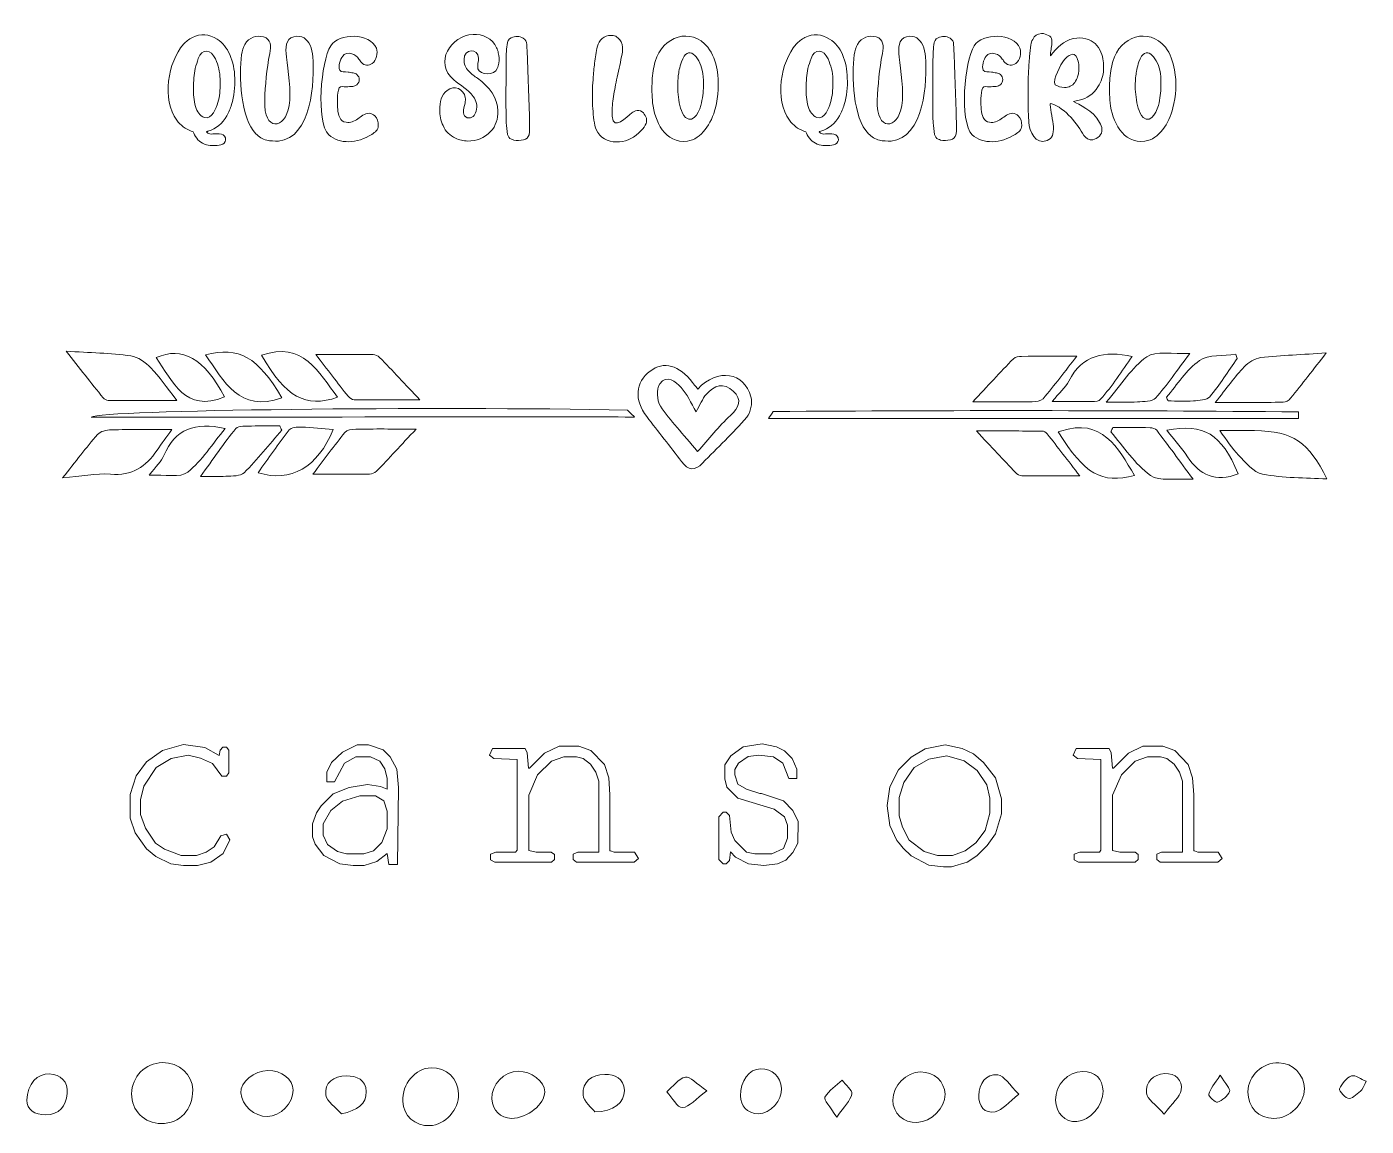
# Model space of a CAD drawing. Header units: millimetres. Extents: x 443 to 549, y -131 to 40.
# Drawn here: x 442.9 to 549.1, y -131 to -43.7 of the extents above; entities that cross this region are included whole.
import ezdxf

# ---------------------------------------------------------------- set-up
doc = ezdxf.new("R2010")
doc.units = ezdxf.units.MM
doc.header["$MEASUREMENT"] = 0
doc.layers.add('TRABAJO', color=7, linetype='Continuous', lineweight=0)

# ---------------------------------------------------------------- blocks, each defined once
blk = doc.blocks.new('Block_3')
at = {"layer": 'TRABAJO'}
for points, knots in [([(457.37, -52.21), (457.43, -52.23), (457.53, -52.23), (457.61, -52.22), (458.04, -52.21), (458.66, -52.14), (458.63, -52.7), (458.61, -52.88), (458.46, -53.05), (458.26, -53.09), (457.87, -53.15), (457.51, -53.18), (457.11, -53.08), (456.68, -52.96), (456.36, -52.69), (456.17, -52.29), (456.12, -52.22), (456.1, -52.12), (456.05, -52.05), (456, -52.03), (455.96, -52.01), (455.9, -51.99), (455.44, -51.83), (455.04, -51.53), (454.75, -51.13), (453.55, -49.49), (454.05, -46.51), (455.28, -45.1), (455.48, -44.88), (455.71, -44.71), (455.99, -44.56), (456.65, -44.25), (457.31, -44.28), (457.95, -44.7), (458.4, -44.99), (458.73, -45.4), (458.96, -45.92), (459.22, -46.51), (459.35, -47.13), (459.35, -47.79), (459.37, -48.51), (459.32, -49.21), (459.1, -49.89), (459.01, -50.2), (458.89, -50.49), (458.72, -50.79), (458.39, -51.39), (457.9, -51.8), (457.23, -52), (457.19, -52.01), (457.17, -52.02), (457.15, -52.03), (457.14, -52.03), (457.14, -52.04), (457.12, -52.04), (457.16, -52.14), (457.27, -52.17), (457.37, -52.21)], [0, 0, 0, 0, 1, 1, 1, 2, 2, 2, 3, 3, 3, 4, 4, 4, 5, 5, 5, 6, 6, 6, 7, 7, 7, 8, 8, 8, 9, 9, 9, 10, 10, 10, 11, 11, 11, 12, 12, 12, 13, 13, 13, 14, 14, 14, 15, 15, 15, 16, 16, 16, 17, 17, 17, 18, 18, 18, 19, 19, 19, 19]), ([(461.64, -44.52), (462.25, -44.7), (462.24, -45.24), (462.13, -45.83), (461.88, -47.1), (461.78, -48.34), (461.73, -49.56), (461.62, -52.06), (463.37, -51.89), (463.67, -49.97), (463.86, -48.85), (463.58, -47.16), (463.46, -46.12), (463.37, -45.37), (463.39, -44.7), (464.03, -44.5), (464.72, -44.35), (465.11, -44.7), (465.33, -45.17), (465.47, -45.44), (465.52, -45.79), (465.54, -46.09), (465.73, -48), (465.43, -52.58), (462.82, -52.78), (462.5, -52.8), (462.18, -52.78), (461.89, -52.71), (461.55, -52.64), (461.28, -52.45), (461.04, -52.21), (459.78, -50.99), (459.69, -47.51), (459.9, -45.95), (459.94, -45.62), (460.02, -45.32), (460.16, -45.11), (460.47, -44.56), (461.09, -44.35), (461.64, -44.52)], [0, 0, 0, 0, 1, 1, 1, 2, 2, 2, 3, 3, 3, 4, 4, 4, 5, 5, 5, 6, 6, 6, 7, 7, 7, 8, 8, 8, 9, 9, 9, 10, 10, 10, 11, 11, 11, 12, 12, 12, 13, 13, 13, 13]), ([(466.97, -45.22), (467.6, -44.21), (470.1, -44.17), (470.59, -45.42), (470.74, -45.81), (470.6, -46.37), (470.27, -46.62), (469.98, -46.82), (469.65, -46.8), (469.4, -46.56), (469.33, -46.46), (469.28, -46.36), (469.2, -46.28), (469.07, -46.07), (468.89, -45.92), (468.64, -45.85), (468.37, -45.76), (468.05, -45.86), (467.92, -46.05), (467.72, -46.31), (467.54, -46.86), (467.69, -47.16), (467.8, -47.37), (468.09, -47.27), (468.35, -47.31), (468.47, -47.32), (468.61, -47.35), (468.75, -47.38), (468.86, -47.4), (468.96, -47.43), (469.05, -47.51), (469.3, -47.73), (469.3, -48.09), (469.05, -48.31), (468.96, -48.38), (468.84, -48.44), (468.72, -48.45), (468.55, -48.46), (468.36, -48.47), (468.19, -48.47), (467.98, -48.52), (467.75, -48.37), (467.65, -48.57), (467.44, -49), (467.5, -49.82), (467.53, -50.28), (467.54, -50.51), (467.59, -50.72), (467.69, -50.92), (467.79, -51.15), (467.94, -51.26), (468.19, -51.29), (468.36, -51.33), (468.52, -51.31), (468.67, -51.26), (469, -51.13), (469.24, -50.93), (469.52, -50.74), (469.82, -50.51), (470.24, -50.53), (470.47, -50.79), (470.67, -50.99), (470.75, -51.24), (470.74, -51.55), (470.73, -51.92), (470.51, -52.07), (470.23, -52.25), (469.08, -52.99), (467.67, -53.05), (466.81, -52.29), (465.78, -51.19), (466.19, -46.49), (466.97, -45.22)], [0, 0, 0, 0, 1, 1, 1, 2, 2, 2, 3, 3, 3, 4, 4, 4, 5, 5, 5, 6, 6, 6, 7, 7, 7, 8, 8, 8, 9, 9, 9, 10, 10, 10, 11, 11, 11, 12, 12, 12, 13, 13, 13, 14, 14, 14, 15, 15, 15, 16, 16, 16, 17, 17, 17, 18, 18, 18, 19, 19, 19, 20, 20, 20, 21, 21, 21, 22, 22, 22, 23, 23, 23, 24, 24, 24, 24]), ([(476.2, -48.77), (476.76, -48.32), (477.56, -48.64), (477.65, -49.34), (477.66, -49.46), (477.66, -49.62), (477.64, -49.77), (477.55, -50.03), (477.51, -50.27), (477.51, -50.53), (477.52, -50.73), (477.63, -50.87), (477.81, -50.93), (478.2, -51.02), (478.42, -50.74), (478.51, -50.41), (478.63, -49.98), (478.53, -49.58), (478.28, -49.24), (477.87, -48.69), (477.23, -48.36), (476.75, -47.92), (475.08, -46.58), (476.54, -44.39), (478.26, -44.32), (479.03, -44.29), (479.78, -44.62), (480.13, -45.39), (480.19, -45.5), (480.24, -45.64), (480.27, -45.79), (480.33, -46.05), (480.34, -46.31), (480.31, -46.6), (480.3, -46.74), (480.25, -46.88), (480.19, -47.03), (479.97, -47.58), (478.82, -47.56), (478.64, -47.04), (478.6, -46.75), (478.7, -46.46), (478.7, -46.21), (478.68, -45.41), (477.55, -45.41), (477.55, -46.3), (477.55, -46.66), (477.65, -46.98), (477.92, -47.24), (478.15, -47.45), (478.37, -47.66), (478.62, -47.8), (479.54, -48.47), (480.22, -49.34), (480.24, -50.41), (480.25, -51.02), (480.08, -51.58), (479.66, -52.03), (479.16, -52.58), (478.53, -52.8), (477.83, -52.78), (477.5, -52.77), (477.19, -52.7), (476.87, -52.56), (476.41, -52.35), (476.09, -52.02), (475.88, -51.56), (475.69, -51.16), (475.6, -50.74), (475.63, -50.3), (475.61, -49.73), (475.77, -49.1), (476.2, -48.77)], [0, 0, 0, 0, 1, 1, 1, 2, 2, 2, 3, 3, 3, 4, 4, 4, 5, 5, 5, 6, 6, 6, 7, 7, 7, 8, 8, 8, 9, 9, 9, 10, 10, 10, 11, 11, 11, 12, 12, 12, 13, 13, 13, 14, 14, 14, 15, 15, 15, 16, 16, 16, 17, 17, 17, 18, 18, 18, 19, 19, 19, 20, 20, 20, 21, 21, 21, 22, 22, 22, 23, 23, 23, 24, 24, 24, 24]), ([(482.71, -52.28), (482.63, -52.49), (482.5, -52.64), (482.27, -52.69), (482.01, -52.72), (481.74, -52.76), (481.49, -52.7), (481.43, -52.68), (481.38, -52.66), (481.31, -52.64), (481.14, -52.56), (481.04, -52.43), (481.01, -52.25), (480.97, -51.94), (480.92, -51.64), (480.9, -51.33), (480.86, -50.14), (480.88, -48.96), (480.88, -47.77), (480.88, -47.13), (480.88, -46.49), (480.9, -45.85), (480.91, -45.61), (480.93, -45.38), (480.96, -45.14), (480.98, -44.89), (481.08, -44.68), (481.29, -44.6), (481.62, -44.44), (481.93, -44.42), (482.25, -44.62), (482.43, -44.74), (482.53, -44.89), (482.53, -45.12), (482.54, -45.44), (482.57, -45.79), (482.58, -46.11), (482.64, -48.32), (482.75, -50.14), (482.75, -51.96), (482.75, -52.07), (482.73, -52.17), (482.71, -52.28)], [0, 0, 0, 0, 1, 1, 1, 2, 2, 2, 3, 3, 3, 4, 4, 4, 5, 5, 5, 6, 6, 6, 7, 7, 7, 8, 8, 8, 9, 9, 9, 10, 10, 10, 11, 11, 11, 12, 12, 12, 13, 13, 13, 14, 14, 14, 14]), ([(487.89, -51.35), (487.83, -51.04), (487.81, -50.75), (487.79, -50.43), (487.75, -50.14), (487.75, -49.84), (487.74, -49.54), (487.72, -48.92), (487.75, -48.32), (487.8, -47.69), (487.83, -47.27), (487.89, -46.85), (487.92, -46.44), (487.99, -45.99), (488.05, -45.54), (488.18, -45.1), (488.27, -44.85), (488.44, -44.66), (488.66, -44.54), (488.89, -44.4), (489.12, -44.38), (489.39, -44.4), (489.53, -44.42), (489.65, -44.5), (489.76, -44.6), (489.99, -44.78), (490.1, -45.04), (490.12, -45.32), (490.14, -45.58), (490.1, -45.82), (490.05, -46.07), (489.93, -46.7), (489.77, -47.32), (489.65, -47.93), (489.55, -48.44), (489.45, -48.94), (489.37, -49.44), (489.31, -49.88), (489.29, -50.37), (489.3, -50.82), (489.39, -52.02), (490.49, -50.86), (490.86, -50.54), (490.97, -50.46), (491.09, -50.39), (491.28, -50.37), (491.48, -50.35), (491.65, -50.4), (491.78, -50.54), (491.88, -50.69), (491.98, -50.82), (492.02, -50.98), (492.05, -51.1), (492.04, -51.24), (491.99, -51.38), (491.92, -51.59), (491.8, -51.77), (491.62, -51.93), (491.07, -52.51), (490.52, -52.8), (489.89, -52.85), (489.18, -52.9), (488.55, -52.68), (488.16, -52.11), (488.01, -51.88), (487.92, -51.62), (487.89, -51.35)], [0, 0, 0, 0, 1, 1, 1, 2, 2, 2, 3, 3, 3, 4, 4, 4, 5, 5, 5, 6, 6, 6, 7, 7, 7, 8, 8, 8, 9, 9, 9, 10, 10, 10, 11, 11, 11, 12, 12, 12, 13, 13, 13, 14, 14, 14, 15, 15, 15, 16, 16, 16, 17, 17, 17, 18, 18, 18, 19, 19, 19, 20, 20, 20, 21, 21, 21, 22, 22, 22, 22]), ([(495.27, -52.79), (493.5, -53.04), (492.66, -51.16), (492.51, -49.75), (492.45, -49.16), (492.45, -48.57), (492.47, -47.99), (492.5, -47.47), (492.59, -46.95), (492.72, -46.47), (493.29, -44.44), (495.58, -43.72), (496.89, -45.34), (497.29, -45.85), (497.51, -46.47), (497.63, -47.13), (497.8, -48.16), (497.73, -49.23), (497.5, -50.16), (497.18, -51.38), (496.38, -52.64), (495.27, -52.79)], [0, 0, 0, 0, 1, 1, 1, 2, 2, 2, 3, 3, 3, 4, 4, 4, 5, 5, 5, 6, 6, 6, 7, 7, 7, 7]), ([(505.98, -52.21), (506.05, -52.23), (506.15, -52.23), (506.22, -52.22), (506.65, -52.21), (507.27, -52.14), (507.25, -52.7), (507.23, -52.88), (507.07, -53.05), (506.87, -53.09), (506.49, -53.15), (506.12, -53.18), (505.73, -53.08), (505.3, -52.96), (504.98, -52.69), (504.78, -52.29), (504.73, -52.22), (504.71, -52.12), (504.67, -52.05), (504.61, -52.03), (504.57, -52.01), (504.51, -51.99), (504.05, -51.83), (503.65, -51.53), (503.37, -51.13), (502.17, -49.49), (502.66, -46.51), (503.9, -45.1), (504.1, -44.88), (504.33, -44.71), (504.6, -44.56), (505.26, -44.25), (505.93, -44.28), (506.56, -44.7), (507.02, -44.99), (507.35, -45.4), (507.58, -45.92), (507.83, -46.51), (507.96, -47.13), (507.96, -47.79), (507.99, -48.51), (507.93, -49.21), (507.71, -49.89), (507.62, -50.2), (507.5, -50.49), (507.34, -50.79), (507.01, -51.39), (506.51, -51.8), (505.85, -52), (505.8, -52.01), (505.78, -52.02), (505.76, -52.03), (505.75, -52.03), (505.75, -52.04), (505.74, -52.04), (505.77, -52.14), (505.88, -52.17), (505.98, -52.21)], [0, 0, 0, 0, 1, 1, 1, 2, 2, 2, 3, 3, 3, 4, 4, 4, 5, 5, 5, 6, 6, 6, 7, 7, 7, 8, 8, 8, 9, 9, 9, 10, 10, 10, 11, 11, 11, 12, 12, 12, 13, 13, 13, 14, 14, 14, 15, 15, 15, 16, 16, 16, 17, 17, 17, 18, 18, 18, 19, 19, 19, 19]), ([(510.25, -44.52), (510.86, -44.7), (510.85, -45.24), (510.74, -45.83), (510.5, -47.1), (510.4, -48.34), (510.34, -49.56), (510.23, -52.06), (511.99, -51.89), (512.28, -49.97), (512.47, -48.85), (512.19, -47.16), (512.07, -46.12), (511.99, -45.37), (512.01, -44.7), (512.65, -44.5), (513.33, -44.35), (513.73, -44.7), (513.95, -45.17), (514.08, -45.44), (514.13, -45.79), (514.16, -46.09), (514.34, -48), (514.05, -52.58), (511.43, -52.78), (511.11, -52.8), (510.79, -52.78), (510.51, -52.71), (510.17, -52.64), (509.89, -52.45), (509.65, -52.21), (508.39, -50.99), (508.3, -47.51), (508.51, -45.95), (508.56, -45.62), (508.63, -45.32), (508.78, -45.11), (509.09, -44.56), (509.7, -44.35), (510.25, -44.52)], [0, 0, 0, 0, 1, 1, 1, 2, 2, 2, 3, 3, 3, 4, 4, 4, 5, 5, 5, 6, 6, 6, 7, 7, 7, 8, 8, 8, 9, 9, 9, 10, 10, 10, 11, 11, 11, 12, 12, 12, 13, 13, 13, 13]), ([(516.58, -52.28), (516.5, -52.49), (516.37, -52.64), (516.14, -52.69), (515.89, -52.72), (515.61, -52.76), (515.36, -52.7), (515.3, -52.68), (515.25, -52.66), (515.18, -52.64), (515.01, -52.56), (514.92, -52.43), (514.88, -52.25), (514.84, -51.94), (514.79, -51.64), (514.77, -51.33), (514.73, -50.14), (514.75, -48.96), (514.75, -47.77), (514.75, -47.13), (514.75, -46.49), (514.77, -45.85), (514.78, -45.61), (514.8, -45.38), (514.83, -45.14), (514.85, -44.89), (514.95, -44.68), (515.16, -44.6), (515.49, -44.44), (515.8, -44.42), (516.12, -44.62), (516.3, -44.74), (516.4, -44.89), (516.4, -45.12), (516.41, -45.44), (516.44, -45.79), (516.45, -46.11), (516.51, -48.32), (516.62, -50.14), (516.62, -51.96), (516.62, -52.07), (516.6, -52.17), (516.58, -52.28)], [0, 0, 0, 0, 1, 1, 1, 2, 2, 2, 3, 3, 3, 4, 4, 4, 5, 5, 5, 6, 6, 6, 7, 7, 7, 8, 8, 8, 9, 9, 9, 10, 10, 10, 11, 11, 11, 12, 12, 12, 13, 13, 13, 14, 14, 14, 14]), ([(518.03, -45.22), (518.66, -44.21), (521.16, -44.17), (521.65, -45.42), (521.8, -45.81), (521.66, -46.37), (521.33, -46.62), (521.04, -46.82), (520.71, -46.8), (520.46, -46.56), (520.39, -46.46), (520.34, -46.36), (520.26, -46.28), (520.13, -46.07), (519.95, -45.92), (519.7, -45.85), (519.43, -45.76), (519.11, -45.86), (518.98, -46.05), (518.78, -46.31), (518.6, -46.86), (518.75, -47.16), (518.86, -47.37), (519.15, -47.27), (519.41, -47.31), (519.53, -47.32), (519.66, -47.35), (519.81, -47.38), (519.92, -47.4), (520.02, -47.43), (520.11, -47.51), (520.36, -47.73), (520.36, -48.09), (520.11, -48.31), (520.02, -48.38), (519.9, -48.44), (519.77, -48.45), (519.61, -48.46), (519.42, -48.47), (519.25, -48.47), (519.04, -48.52), (518.8, -48.37), (518.71, -48.57), (518.5, -49), (518.56, -49.82), (518.58, -50.28), (518.6, -50.51), (518.65, -50.72), (518.75, -50.92), (518.85, -51.15), (519, -51.26), (519.25, -51.29), (519.42, -51.33), (519.58, -51.31), (519.73, -51.26), (520.06, -51.13), (520.3, -50.93), (520.58, -50.74), (520.88, -50.51), (521.3, -50.53), (521.53, -50.79), (521.73, -50.99), (521.81, -51.24), (521.8, -51.55), (521.79, -51.92), (521.57, -52.07), (521.28, -52.25), (520.14, -52.99), (518.73, -53.05), (517.87, -52.29), (516.84, -51.19), (517.25, -46.49), (518.03, -45.22)], [0, 0, 0, 0, 1, 1, 1, 2, 2, 2, 3, 3, 3, 4, 4, 4, 5, 5, 5, 6, 6, 6, 7, 7, 7, 8, 8, 8, 9, 9, 9, 10, 10, 10, 11, 11, 11, 12, 12, 12, 13, 13, 13, 14, 14, 14, 15, 15, 15, 16, 16, 16, 17, 17, 17, 18, 18, 18, 19, 19, 19, 20, 20, 20, 21, 21, 21, 22, 22, 22, 23, 23, 23, 24, 24, 24, 24]), ([(525.92, -44.65), (526.24, -44.57), (526.58, -44.57), (526.9, -44.66), (527.48, -44.83), (527.86, -45.18), (528.08, -45.74), (528.27, -46.19), (528.32, -46.64), (528.29, -47.1), (528.28, -47.6), (528.13, -48.08), (527.84, -48.49), (527.49, -49.05), (526.97, -49.39), (526.35, -49.55), (526.2, -49.58), (526.04, -49.61), (525.9, -49.65), (526.34, -49.88), (527.43, -50.31), (527.98, -51.3), (528.19, -51.64), (528.26, -52.1), (527.96, -52.39), (527.82, -52.54), (527.62, -52.62), (527.43, -52.69), (527.14, -52.72), (526.87, -52.55), (526.74, -52.33), (526.2, -51.46), (525.34, -50.21), (524.12, -49.79), (524.05, -49.81), (524.07, -49.85), (524.07, -49.92), (524.09, -50.33), (524.28, -51.19), (524.31, -51.64), (524.34, -52.24), (524.23, -52.58), (523.82, -52.74), (522.87, -53.12), (522.42, -52.02), (522.36, -51.28), (522.3, -49.98), (522.29, -48.6), (522.34, -47.34), (522.36, -46.9), (522.39, -46.49), (522.43, -46.08), (522.45, -45.76), (522.47, -45.46), (522.53, -45.14), (522.55, -44.99), (522.58, -44.85), (522.67, -44.72), (522.79, -44.42), (523.04, -44.27), (523.36, -44.25), (523.58, -44.25), (523.75, -44.31), (523.93, -44.41), (524.07, -44.46), (524.16, -44.6), (524.18, -44.77), (524.22, -44.95), (524.18, -45.1), (524.16, -45.28), (524.14, -45.46), (524.11, -45.6), (524.08, -45.76), (524.07, -45.84), (524.08, -45.91), (524.08, -46.02), (524.61, -45.34), (525.11, -44.84), (525.92, -44.65)], [0, 0, 0, 0, 1, 1, 1, 2, 2, 2, 3, 3, 3, 4, 4, 4, 5, 5, 5, 6, 6, 6, 7, 7, 7, 8, 8, 8, 9, 9, 9, 10, 10, 10, 11, 11, 11, 12, 12, 12, 13, 13, 13, 14, 14, 14, 15, 15, 15, 16, 16, 16, 17, 17, 17, 18, 18, 18, 19, 19, 19, 20, 20, 20, 21, 21, 21, 22, 22, 22, 23, 23, 23, 24, 24, 24, 25, 25, 25, 26, 26, 26, 26]), ([(531.58, -52.79), (529.8, -53.04), (528.96, -51.16), (528.82, -49.75), (528.75, -49.16), (528.75, -48.57), (528.78, -47.99), (528.81, -47.47), (528.9, -46.95), (529.03, -46.47), (529.59, -44.44), (531.88, -43.72), (533.2, -45.34), (533.59, -45.85), (533.81, -46.47), (533.93, -47.13), (534.11, -48.16), (534.03, -49.23), (533.8, -50.16), (533.48, -51.38), (532.69, -52.64), (531.58, -52.79)], [0, 0, 0, 0, 1, 1, 1, 2, 2, 2, 3, 3, 3, 4, 4, 4, 5, 5, 5, 6, 6, 6, 7, 7, 7, 7]), ([(458.19, -47.85), (458.18, -47.31), (458.05, -46.78), (457.82, -46.27), (457.49, -45.48), (456.76, -45.42), (456.46, -46.24), (456.37, -46.5), (456.3, -46.75), (456.22, -47.03), (456.13, -47.51), (456.09, -48.03), (456.08, -48.54), (456.05, -49.05), (456.12, -49.54), (456.24, -50.05), (456.37, -50.43), (456.58, -50.79), (456.94, -50.91), (457.55, -51.1), (457.9, -50.16), (458.02, -49.73), (458.16, -49.23), (458.2, -48.72), (458.2, -48.19), (458.2, -48.05), (458.2, -47.97), (458.19, -47.85)], [0, 0, 0, 0, 1, 1, 1, 2, 2, 2, 3, 3, 3, 4, 4, 4, 5, 5, 5, 6, 6, 6, 7, 7, 7, 8, 8, 8, 9, 9, 9, 9]), ([(496.45, -47.15), (496.22, -46.17), (495.32, -44.98), (494.8, -46.5), (494.65, -46.91), (494.58, -47.37), (494.55, -47.58), (494.48, -48.16), (494.49, -48.75), (494.56, -49.31), (494.62, -49.88), (494.75, -50.49), (495.13, -50.91), (495.83, -51.47), (496.29, -50.25), (496.39, -49.74), (496.5, -49.24), (496.55, -48.75), (496.55, -48.19), (496.55, -47.87), (496.53, -47.51), (496.45, -47.15)], [0, 0, 0, 0, 1, 1, 1, 2, 2, 2, 3, 3, 3, 4, 4, 4, 5, 5, 5, 6, 6, 6, 7, 7, 7, 7]), ([(506.81, -47.85), (506.8, -47.31), (506.66, -46.78), (506.43, -46.27), (506.1, -45.48), (505.37, -45.42), (505.08, -46.24), (504.99, -46.5), (504.91, -46.75), (504.83, -47.03), (504.75, -47.51), (504.7, -48.03), (504.69, -48.54), (504.67, -49.05), (504.73, -49.54), (504.86, -50.05), (504.99, -50.43), (505.2, -50.79), (505.55, -50.91), (506.17, -51.1), (506.51, -50.16), (506.63, -49.73), (506.77, -49.23), (506.82, -48.72), (506.82, -48.19), (506.82, -48.05), (506.82, -47.97), (506.81, -47.85)], [0, 0, 0, 0, 1, 1, 1, 2, 2, 2, 3, 3, 3, 4, 4, 4, 5, 5, 5, 6, 6, 6, 7, 7, 7, 8, 8, 8, 9, 9, 9, 9]), ([(525.19, -48.53), (525.55, -48.53), (525.8, -48.41), (526.01, -48.13), (526.11, -47.99), (526.18, -47.82), (526.23, -47.69), (526.34, -47.35), (526.35, -47.03), (526.32, -46.69), (526.3, -46.52), (526.25, -46.35), (526.2, -46.2), (525.95, -45.59), (525.44, -46.06), (525.19, -46.31), (524.87, -46.73), (524.26, -47.88), (524.45, -48.33), (524.69, -48.45), (524.91, -48.53), (525.19, -48.53)], [0, 0, 0, 0, 1, 1, 1, 2, 2, 2, 3, 3, 3, 4, 4, 4, 5, 5, 5, 6, 6, 6, 7, 7, 7, 7]), ([(532.76, -47.15), (532.52, -46.17), (531.63, -44.98), (531.1, -46.5), (530.96, -46.91), (530.88, -47.37), (530.86, -47.58), (530.78, -48.16), (530.79, -48.75), (530.87, -49.31), (530.93, -49.88), (531.06, -50.49), (531.43, -50.91), (532.14, -51.47), (532.6, -50.25), (532.7, -49.74), (532.81, -49.24), (532.85, -48.75), (532.85, -48.19), (532.85, -47.87), (532.83, -47.51), (532.76, -47.15)], [0, 0, 0, 0, 1, 1, 1, 2, 2, 2, 3, 3, 3, 4, 4, 4, 5, 5, 5, 6, 6, 6, 7, 7, 7, 7])]:
    blk.add_open_spline(points, degree=3, knots=knots, dxfattribs=at)
blk = doc.blocks.new('Block_4')
at = {"layer": 'TRABAJO'}
for points in [[(458.26, -107.91), (457.71, -108.8), (457.1, -109.22), (456.32, -109.47), (455.11, -109.47), (453.79, -108.98), (453.07, -108.51), (452.26, -107.31), (451.87, -106.23), (451.87, -105.05), (452.13, -103.98), (453.13, -102.49), (454.32, -101.79), (455.66, -101.53), (456.63, -101.76), (457.58, -102.19), (458.34, -103.18), (458.69, -103.18), (458.89, -102.93), (458.89, -101.12), (458.69, -100.89), (458.41, -100.89), (458.19, -101.11), (458.12, -101.54), (456.99, -100.9), (455.28, -100.67), (453.61, -101.16), (452.36, -102.04), (451.53, -103.17), (451.06, -104.63), (451.06, -106.51), (451.46, -107.69), (452.36, -108.96), (453.1, -109.56), (454.29, -110.14), (455.29, -110.28), (456.39, -110.28), (457.47, -110), (458.44, -109.31), (458.97, -108.25), (458.71, -107.8)], [(489.45, -109.21), (489.18, -109.11), (489.13, -109.1), (489.13, -104.66), (489.04, -103.33), (488.69, -102.26), (487.62, -101.16), (486.67, -100.81), (485.1, -100.8), (483.94, -101.36), (482.75, -102.55), (482.67, -102.55), (482.57, -101.34), (482.41, -101), (479.81, -101), (479.56, -101.51), (479.9, -101.79), (481.76, -101.87), (481.76, -109.07), (481.63, -109.21), (480.08, -109.21), (479.65, -109.37), (479.65, -109.83), (479.98, -110.01), (484.48, -110.02), (484.73, -109.8), (484.73, -109.41), (484.47, -109.21), (483.26, -109.21), (482.68, -109.09), (482.68, -104.68), (483.39, -103.08), (484.49, -102), (485.46, -101.64), (486.48, -101.64), (486.99, -101.78), (487.58, -102.24), (488, -102.86), (488.25, -103.57), (488.25, -109.21), (486.58, -109.21), (486.2, -109.37), (486.2, -109.8), (486.46, -110.02), (491.04, -110.02), (491.38, -109.71), (491.07, -109.21)], [(502.9, -105.14), (501.14, -104.57), (501.02, -104.57), (499.96, -104.21), (499.27, -103.82), (499.04, -103.08), (499.04, -102.66), (499.33, -102.16), (500.1, -101.63), (500.94, -101.51), (502.1, -101.64), (502.84, -102.15), (503.31, -103.38), (503.95, -103.38), (503.95, -102.64), (503.59, -101.79), (502.98, -101.18), (502.35, -100.87), (501.2, -100.63), (499.7, -100.87), (498.71, -101.56), (498.23, -102.28), (498.23, -103.4), (498.39, -104.05), (499.28, -104.94), (502.16, -105.81), (502.97, -106.4), (503.22, -107.07), (503.22, -108.11), (502.89, -108.93), (501.98, -109.36), (500.63, -109.36), (499.96, -109.22), (499.03, -108.29), (498.74, -107.64), (498.6, -106.3), (498.36, -106.05), (498.11, -106.05), (497.77, -106.41), (497.77, -109.79), (498.11, -110.13), (498.36, -110.13), (498.6, -109.88), (498.68, -109.2), (499.08, -109.62), (500.13, -110.14), (501.34, -110.28), (502.41, -110.15), (503.07, -109.84), (503.64, -109.25), (504.04, -108.49), (504.06, -106.79), (503.65, -105.91)], [(537.39, -109.21), (535.77, -109.21), (535.5, -109.11), (535.45, -109.1), (535.45, -104.66), (535.36, -103.33), (535.01, -102.26), (533.94, -101.16), (532.99, -100.81), (531.42, -100.8), (530.27, -101.36), (529.07, -102.55), (529, -102.55), (528.89, -101.34), (528.73, -101), (526.13, -101), (525.88, -101.51), (526.22, -101.79), (528.08, -101.87), (528.08, -109.07), (527.96, -109.21), (526.41, -109.21), (525.97, -109.37), (525.97, -109.83), (526.3, -110.01), (530.8, -110.02), (531.05, -109.8), (531.05, -109.41), (530.8, -109.21), (529.58, -109.21), (529, -109.09), (529, -104.68), (529.71, -103.08), (530.81, -102), (531.78, -101.64), (532.8, -101.64), (533.31, -101.78), (533.9, -102.24), (534.32, -102.86), (534.57, -103.57), (534.57, -109.21), (532.9, -109.21), (532.52, -109.37), (532.52, -109.8), (532.78, -110.02), (537.36, -110.02), (537.7, -109.71)]]:
    blk.add_lwpolyline(points, close=True, dxfattribs=at)
for points, knots in [([(471.69, -101.66), (471.69, -101.66), (471.13, -101.09), (471.13, -101.09), (471.13, -101.09), (469.98, -100.7), (469.98, -100.7), (469.98, -100.7), (469.06, -100.7), (469.06, -100.7), (469.06, -100.7), (467.91, -101.27), (467.91, -101.27), (467.91, -101.27), (467.04, -102.11), (467.04, -102.11), (467.04, -102.11), (466.67, -102.86), (466.67, -102.86), (466.67, -102.86), (466.66, -103.64), (466.66, -103.64), (466.66, -103.64), (467.26, -103.64), (467.26, -103.64), (467.26, -103.64), (468.06, -102.16), (468.06, -102.16), (468.06, -102.16), (468.95, -101.64), (468.95, -101.64), (468.95, -101.64), (470.13, -101.64), (470.13, -101.64), (470.13, -101.64), (470.87, -101.99), (470.87, -101.99), (470.87, -101.99), (471.26, -102.59), (471.26, -102.59), (471.26, -102.59), (471.45, -103.38), (471.45, -103.38), (471.45, -103.38), (471.45, -104.22), (471.45, -104.22), (471.45, -104.22), (470.93, -104.01), (470.93, -104.01), (470.93, -104.01), (469.89, -103.85), (469.89, -103.85), (469.89, -103.85), (468.44, -104.08), (468.44, -104.08), (468.44, -104.08), (467.17, -104.58), (467.17, -104.58), (467.17, -104.58), (466.2, -105.55), (466.2, -105.55), (466.2, -105.55), (465.83, -106.09), (465.83, -106.09), (465.83, -106.09), (465.53, -106.96), (465.53, -106.96), (465.53, -106.96), (465.53, -107.99), (465.53, -107.99), (465.53, -107.99), (465.73, -108.57), (465.73, -108.57), (465.73, -108.57), (466.42, -109.48), (466.42, -109.48), (466.42, -109.48), (467.69, -110.14), (467.69, -110.14), (467.69, -110.14), (468.75, -110.28), (468.75, -110.28), (468.75, -110.28), (469.62, -110.28), (469.62, -110.28), (469.62, -110.28), (470.64, -109.95), (470.64, -109.95), (470.64, -109.95), (471.45, -109.33), (471.45, -109.33), (471.45, -109.33), (471.57, -110.19), (471.57, -110.19), (471.57, -110.19), (472.26, -110.19), (472.26, -110.19), (472.26, -110.19), (472.35, -104.09), (472.35, -104.09), (472.35, -104.09), (472.22, -102.63), (472.22, -102.63), (472.22, -102.63), (471.69, -101.66), (471.69, -101.66)], [0, 0, 0, 0, 1, 1, 1, 2, 2, 2, 3, 3, 3, 4, 4, 4, 5, 5, 5, 6, 6, 6, 7, 7, 7, 8, 8, 8, 9, 9, 9, 10, 10, 10, 11, 11, 11, 12, 12, 12, 13, 13, 13, 14, 14, 14, 15, 15, 15, 16, 16, 16, 17, 17, 17, 18, 18, 18, 19, 19, 19, 20, 20, 20, 21, 21, 21, 22, 22, 22, 23, 23, 23, 24, 24, 24, 25, 25, 25, 26, 26, 26, 27, 27, 27, 28, 28, 28, 29, 29, 29, 30, 30, 30, 31, 31, 31, 32, 32, 32, 33, 33, 33, 34, 34, 34, 35, 35, 35, 35]), ([(518.77, -102.11), (518.77, -102.11), (517.97, -101.41), (517.97, -101.41), (517.97, -101.41), (517.08, -101), (517.08, -101), (517.08, -101), (515.73, -100.69), (515.73, -100.69), (515.73, -100.69), (514.14, -101.02), (514.14, -101.02), (514.14, -101.02), (513.03, -101.67), (513.03, -101.67), (513.03, -101.67), (512.03, -102.68), (512.03, -102.68), (512.03, -102.68), (511.34, -104.03), (511.34, -104.03), (511.34, -104.03), (511.13, -105.52), (511.13, -105.52), (511.13, -105.52), (511.13, -105.53), (511.13, -105.53), (511.13, -105.53), (511.33, -107.09), (511.33, -107.09), (511.33, -107.09), (511.9, -108.29), (511.9, -108.29), (511.9, -108.29), (512.08, -108.5), (512.08, -108.5), (512.08, -108.5), (512.38, -108.91), (512.38, -108.91), (512.38, -108.91), (513.03, -109.52), (513.03, -109.52), (513.03, -109.52), (514.42, -110.25), (514.42, -110.25), (514.42, -110.25), (515.6, -110.39), (515.6, -110.39), (515.6, -110.39), (516.22, -110.39), (516.22, -110.39), (516.22, -110.39), (517.48, -110.02), (517.48, -110.02), (517.48, -110.02), (518.23, -109.52), (518.23, -109.52), (518.23, -109.52), (519.07, -108.7), (519.07, -108.7), (519.07, -108.7), (519.73, -107.76), (519.73, -107.76), (519.73, -107.76), (520.2, -106.17), (520.2, -106.17), (520.2, -106.17), (520.2, -104.99), (520.2, -104.99), (520.2, -104.99), (519.72, -103.31), (519.72, -103.31), (519.72, -103.31), (518.77, -102.11), (518.77, -102.11)], [0, 0, 0, 0, 1, 1, 1, 2, 2, 2, 3, 3, 3, 4, 4, 4, 5, 5, 5, 6, 6, 6, 7, 7, 7, 8, 8, 8, 9, 9, 9, 10, 10, 10, 11, 11, 11, 12, 12, 12, 13, 13, 13, 14, 14, 14, 15, 15, 15, 16, 16, 16, 17, 17, 17, 18, 18, 18, 19, 19, 19, 20, 20, 20, 21, 21, 21, 22, 22, 22, 23, 23, 23, 24, 24, 24, 25, 25, 25, 25]), ([(519.28, -104.94), (519.28, -104.94), (519.28, -106.13), (519.28, -106.13), (519.28, -106.13), (518.89, -107.49), (518.89, -107.49), (518.89, -107.49), (518.17, -108.47), (518.17, -108.47), (518.17, -108.47), (517.3, -109.11), (517.3, -109.11), (517.3, -109.11), (516.3, -109.47), (516.3, -109.47), (516.3, -109.47), (515.13, -109.47), (515.13, -109.47), (515.13, -109.47), (514.05, -109.15), (514.05, -109.15), (514.05, -109.15), (512.88, -108.26), (512.88, -108.26), (512.88, -108.26), (512.33, -107.23), (512.33, -107.23), (512.33, -107.23), (512.07, -106.32), (512.07, -106.32), (512.07, -106.32), (512.07, -104.87), (512.07, -104.87), (512.07, -104.87), (512.44, -103.68), (512.44, -103.68), (512.44, -103.68), (513.27, -102.51), (513.27, -102.51), (513.27, -102.51), (514.43, -101.83), (514.43, -101.83), (514.43, -101.83), (515.86, -101.58), (515.86, -101.58), (515.86, -101.58), (517.24, -101.98), (517.24, -101.98), (517.24, -101.98), (518.26, -102.74), (518.26, -102.74), (518.26, -102.74), (519.02, -103.87), (519.02, -103.87), (519.02, -103.87), (519.28, -104.94), (519.28, -104.94)], [0, 0, 0, 0, 1, 1, 1, 2, 2, 2, 3, 3, 3, 4, 4, 4, 5, 5, 5, 6, 6, 6, 7, 7, 7, 8, 8, 8, 9, 9, 9, 10, 10, 10, 11, 11, 11, 12, 12, 12, 13, 13, 13, 14, 14, 14, 15, 15, 15, 16, 16, 16, 17, 17, 17, 18, 18, 18, 19, 19, 19, 19]), ([(471.45, -105.96), (471.45, -105.96), (471.45, -107.37), (471.45, -107.37), (471.45, -107.37), (471.03, -108.46), (471.03, -108.46), (471.03, -108.46), (470.36, -109.11), (470.36, -109.11), (470.36, -109.11), (469.59, -109.36), (469.59, -109.36), (469.59, -109.36), (468.22, -109.36), (468.22, -109.36), (468.22, -109.36), (467.51, -109.15), (467.51, -109.15), (467.51, -109.15), (466.71, -108.61), (466.71, -108.61), (466.71, -108.61), (466.36, -107.88), (466.36, -107.88), (466.36, -107.88), (466.36, -106.97), (466.36, -106.97), (466.36, -106.97), (466.97, -105.92), (466.97, -105.92), (466.97, -105.92), (467.91, -105.16), (467.91, -105.16), (467.91, -105.16), (469.29, -104.75), (469.29, -104.75), (469.29, -104.75), (470.52, -104.75), (470.52, -104.75), (470.52, -104.75), (471.19, -105.14), (471.19, -105.14), (471.19, -105.14), (471.45, -105.96), (471.45, -105.96)], [0, 0, 0, 0, 1, 1, 1, 2, 2, 2, 3, 3, 3, 4, 4, 4, 5, 5, 5, 6, 6, 6, 7, 7, 7, 8, 8, 8, 9, 9, 9, 10, 10, 10, 11, 11, 11, 12, 12, 12, 13, 13, 13, 14, 14, 14, 15, 15, 15, 15])]:
    blk.add_open_spline(points, degree=3, knots=knots, dxfattribs=at)
blk = doc.blocks.new('Block_6')
at = {"layer": 'TRABAJO'}
for points, knots in [([(458.54, -73.09), (455.42, -74.37), (454.44, -71.88), (453.12, -69.97), (455.19, -69.03), (456.96, -70.06), (458.54, -73.09)], [0, 0, 0, 0, 1, 1, 1, 2, 2, 2, 2]), ([(463.1, -73.16), (459.71, -74.34), (458.49, -71.88), (457.04, -69.74), (459.68, -69.06), (461.2, -69.93), (463.1, -73.16)], [0, 0, 0, 0, 1, 1, 1, 2, 2, 2, 2]), ([(461.48, -69.78), (464.79, -68.61), (465.99, -71.15), (467.52, -73.12), (464.93, -73.97), (463.42, -73.14), (461.48, -69.78)], [0, 0, 0, 0, 1, 1, 1, 2, 2, 2, 2]), ([(445.98, -69.46), (447.85, -69.58), (449.49, -69.61), (451.11, -69.83), (451.67, -69.91), (452.27, -70.34), (452.69, -70.77), (453.38, -71.48), (453.93, -72.31), (454.76, -73.37), (452.75, -73.37), (451.03, -73.37), (449.31, -73.36), (449.17, -73.36), (449, -73.27), (448.91, -73.16), (447.97, -71.99), (447.04, -70.8), (445.98, -69.46)], [0, 0, 0, 0, 1, 1, 1, 2, 2, 2, 3, 3, 3, 4, 4, 4, 5, 5, 5, 6, 6, 6, 6]), ([(465.78, -69.72), (467.41, -69.72), (468.87, -69.71), (470.33, -69.73), (470.5, -69.73), (470.72, -69.83), (470.85, -69.95), (471.87, -71.01), (472.87, -72.08), (474.04, -73.32), (472.14, -73.32), (470.49, -73.32), (468.84, -73.31), (468.67, -73.3), (468.46, -73.17), (468.35, -73.04), (467.52, -71.99), (466.71, -70.92), (465.78, -69.72)], [0, 0, 0, 0, 1, 1, 1, 2, 2, 2, 3, 3, 3, 4, 4, 4, 5, 5, 5, 6, 6, 6, 6]), ([(517.92, -73.48), (519.08, -72.23), (520.1, -71.13), (521.14, -70.06), (521.28, -69.92), (521.57, -69.87), (521.79, -69.87), (523.18, -69.85), (524.57, -69.86), (526.17, -69.86), (525.24, -71.05), (524.4, -72.17), (523.49, -73.24), (523.33, -73.43), (522.92, -73.46), (522.62, -73.47), (521.15, -73.49), (519.67, -73.48), (517.92, -73.48)], [0, 0, 0, 0, 1, 1, 1, 2, 2, 2, 3, 3, 3, 4, 4, 4, 5, 5, 5, 6, 6, 6, 6]), ([(524.21, -73.45), (524.79, -72.76), (525.26, -72.35), (525.53, -71.83), (526.59, -69.74), (528.36, -69.43), (530.57, -69.87), (529.74, -71.03), (528.99, -72.23), (528.06, -73.27), (527.8, -73.57), (527.02, -73.43), (526.47, -73.45), (525.81, -73.47), (525.14, -73.45), (524.21, -73.45)], [0, 0, 0, 0, 1, 1, 1, 2, 2, 2, 3, 3, 3, 4, 4, 4, 5, 5, 5, 5]), ([(528.51, -73.5), (529.71, -72.1), (530.53, -70.73), (531.72, -69.91), (532.46, -69.4), (533.77, -69.71), (535.13, -69.63), (534.11, -71.01), (533.34, -72.16), (532.42, -73.18), (532.16, -73.48), (531.47, -73.45), (530.98, -73.48), (530.3, -73.53), (529.62, -73.5), (528.51, -73.5)], [0, 0, 0, 0, 1, 1, 1, 2, 2, 2, 3, 3, 3, 4, 4, 4, 5, 5, 5, 5]), ([(533.29, -73.11), (534.14, -72.12), (534.86, -70.92), (535.9, -70.21), (536.63, -69.7), (537.8, -69.85), (538.78, -69.7), (538.82, -69.82), (538.86, -69.93), (538.9, -70.04), (538.18, -71.06), (537.52, -72.12), (536.72, -73.07), (536.49, -73.35), (535.87, -73.37), (535.43, -73.4), (534.76, -73.45), (534.09, -73.41), (533.42, -73.41), (533.37, -73.31), (533.33, -73.21), (533.29, -73.11)], [0, 0, 0, 0, 1, 1, 1, 2, 2, 2, 3, 3, 3, 4, 4, 4, 5, 5, 5, 6, 6, 6, 7, 7, 7, 7]), ([(545.97, -69.6), (544.95, -70.9), (544.05, -72.06), (543.13, -73.2), (543, -73.36), (542.75, -73.51), (542.55, -73.51), (540.86, -73.53), (539.17, -73.52), (537.16, -73.52), (538.06, -72.4), (538.71, -71.5), (539.45, -70.7), (539.78, -70.35), (540.3, -70.03), (540.76, -69.97), (542.42, -69.79), (544.09, -69.72), (545.97, -69.6)], [0, 0, 0, 0, 1, 1, 1, 2, 2, 2, 3, 3, 3, 4, 4, 4, 5, 5, 5, 6, 6, 6, 6]), ([(491.08, -74.69), (491.08, -74.69), (491.08, -74.69), (491.08, -74.69), (491.08, -74.69), (490.71, -74.31), (490.52, -74.13), (475.28, -73.84), (448.78, -74.1), (447.96, -74.69), (462.32, -74.69), (490.97, -74.66), (491.08, -74.69)], [0, 0, 0, 0, 1, 1, 1, 2, 2, 2, 3, 3, 3, 4, 4, 4, 4]), ([(543.75, -74.27), (529.86, -74.16), (515.98, -74.14), (502.09, -74.25), (502.01, -74.43), (501.8, -74.62), (501.71, -74.8), (515.72, -74.8), (529.73, -74.8), (543.75, -74.8), (543.75, -74.63), (543.75, -74.45), (543.75, -74.27)], [0, 0, 0, 0, 1, 1, 1, 2, 2, 2, 3, 3, 3, 4, 4, 4, 4]), ([(452.56, -79.3), (453.12, -78.56), (453.54, -78.2), (453.73, -77.74), (454.62, -75.64), (456.21, -75.04), (458.59, -75.6), (457.59, -76.81), (456.77, -78.15), (455.62, -79.06), (455.02, -79.53), (453.82, -79.23), (452.56, -79.3)], [0, 0, 0, 0, 1, 1, 1, 2, 2, 2, 3, 3, 3, 4, 4, 4, 4]), ([(463.08, -75.73), (462.1, -76.87), (461.16, -78.05), (460.1, -79.11), (459.81, -79.39), (459.15, -79.35), (458.66, -79.39), (458.07, -79.43), (457.48, -79.4), (456.64, -79.4), (457.64, -78.02), (458.49, -76.75), (459.45, -75.59), (459.65, -75.34), (460.26, -75.41), (460.69, -75.4), (461.43, -75.37), (462.18, -75.39), (462.92, -75.39), (462.98, -75.5), (463.03, -75.62), (463.08, -75.73)], [0, 0, 0, 0, 1, 1, 1, 2, 2, 2, 3, 3, 3, 4, 4, 4, 5, 5, 5, 6, 6, 6, 7, 7, 7, 7]), ([(524.69, -75.87), (524.82, -75.83), (524.86, -75.81), (524.89, -75.8), (528.21, -74.71), (529.42, -77.12), (530.75, -79.33), (528.11, -79.98), (526.82, -79.25), (524.69, -75.87)], [0, 0, 0, 0, 1, 1, 1, 2, 2, 2, 3, 3, 3, 3]), ([(538.98, -79.18), (537.19, -79.91), (535.93, -79.3), (534.95, -77.83), (534.47, -77.11), (533.88, -76.46), (533.31, -75.74), (536.31, -75.18), (537.6, -75.99), (538.98, -79.18)], [0, 0, 0, 0, 1, 1, 1, 2, 2, 2, 3, 3, 3, 3]), ([(454.37, -75.68), (453.93, -76.29), (453.54, -76.79), (453.19, -77.31), (452.31, -78.64), (451.19, -79.36), (449.49, -79.22), (448.34, -79.13), (447.15, -79.39), (445.7, -79.52), (446.73, -78.21), (447.56, -77.1), (448.47, -76.07), (448.69, -75.82), (449.18, -75.71), (449.55, -75.7), (451.1, -75.66), (452.65, -75.68), (454.37, -75.68)], [0, 0, 0, 0, 1, 1, 1, 2, 2, 2, 3, 3, 3, 4, 4, 4, 5, 5, 5, 6, 6, 6, 6]), ([(461.21, -79.1), (462.03, -77.95), (462.81, -76.8), (463.67, -75.71), (463.83, -75.5), (464.32, -75.47), (464.66, -75.48), (465.5, -75.51), (466.33, -75.61), (467.17, -75.68), (465.96, -78.66), (463.8, -79.93), (461.21, -79.1)], [0, 0, 0, 0, 1, 1, 1, 2, 2, 2, 3, 3, 3, 4, 4, 4, 4]), ([(473.75, -75.64), (472.55, -76.92), (471.58, -77.97), (470.59, -78.99), (470.47, -79.12), (470.24, -79.21), (470.06, -79.21), (468.63, -79.23), (467.2, -79.22), (465.56, -79.22), (466.47, -78.02), (467.25, -76.94), (468.1, -75.91), (468.25, -75.72), (468.66, -75.65), (468.95, -75.65), (470.43, -75.62), (471.91, -75.64), (473.75, -75.64)], [0, 0, 0, 0, 1, 1, 1, 2, 2, 2, 3, 3, 3, 4, 4, 4, 5, 5, 5, 6, 6, 6, 6]), ([(526.41, -79.36), (524.72, -79.36), (523.27, -79.37), (521.81, -79.35), (521.64, -79.34), (521.43, -79.22), (521.31, -79.09), (520.35, -78.08), (519.4, -77.07), (518.21, -75.79), (520.14, -75.79), (521.78, -75.79), (523.42, -75.8), (523.56, -75.8), (523.73, -75.91), (523.82, -76.02), (524.65, -77.07), (525.46, -78.12), (526.41, -79.36)], [0, 0, 0, 0, 1, 1, 1, 2, 2, 2, 3, 3, 3, 4, 4, 4, 5, 5, 5, 6, 6, 6, 6]), ([(535.4, -79.62), (534.01, -79.53), (532.72, -79.83), (532.01, -79.32), (530.78, -78.43), (529.9, -77.04), (528.87, -75.85), (528.93, -75.74), (528.98, -75.63), (529.03, -75.52), (530.01, -75.52), (531, -75.51), (531.98, -75.53), (532.16, -75.54), (532.41, -75.6), (532.51, -75.73), (533.42, -76.92), (534.3, -78.13), (535.4, -79.62)], [0, 0, 0, 0, 1, 1, 1, 2, 2, 2, 3, 3, 3, 4, 4, 4, 5, 5, 5, 6, 6, 6, 6]), ([(537.51, -75.76), (538.61, -75.76), (539.45, -75.75), (540.28, -75.76), (543.35, -75.82), (544.57, -76.64), (546.01, -79.6), (544.28, -79.5), (542.56, -79.53), (540.9, -79.22), (540.19, -79.09), (539.56, -78.28), (538.99, -77.7), (538.48, -77.17), (538.08, -76.52), (537.51, -75.76)], [0, 0, 0, 0, 1, 1, 1, 2, 2, 2, 3, 3, 3, 4, 4, 4, 5, 5, 5, 5])]:
    blk.add_open_spline(points, degree=3, knots=knots, dxfattribs=at)
blk = doc.blocks.new('Block_7')
at = {"layer": 'TRABAJO'}
for points, knots in [([(453.52, -130.75), (452.18, -130.76), (451.15, -129.72), (451.17, -128.39), (451.18, -127.03), (452.25, -125.95), (453.62, -125.92), (454.94, -125.9), (456.02, -126.87), (456.02, -128.07), (456.02, -129.67), (455.01, -130.75), (453.52, -130.75)], [0, 0, 0, 0, 1, 1, 1, 2, 2, 2, 3, 3, 3, 4, 4, 4, 4]), ([(477.11, -128.39), (477.15, -129.65), (476.05, -130.86), (474.83, -130.92), (473.67, -130.96), (472.72, -130.12), (472.68, -129), (472.63, -127.61), (473.68, -126.36), (474.93, -126.33), (476.16, -126.31), (477.07, -127.17), (477.11, -128.39)], [0, 0, 0, 0, 1, 1, 1, 2, 2, 2, 3, 3, 3, 4, 4, 4, 4]), ([(499.48, -128.56), (499.45, -127.39), (500.2, -126.41), (501.06, -126.41), (502.06, -126.42), (502.64, -127), (502.74, -127.98), (502.83, -128.88), (501.81, -130), (500.93, -129.98), (499.95, -129.96), (499.53, -129.33), (499.48, -128.56)], [0, 0, 0, 0, 1, 1, 1, 2, 2, 2, 3, 3, 3, 4, 4, 4, 4]), ([(541.81, -130.35), (540.59, -130.35), (539.74, -129.48), (539.75, -128.23), (539.76, -126.96), (540.9, -125.89), (542.2, -125.93), (543.31, -125.95), (544.23, -126.88), (544.23, -127.98), (544.23, -129.21), (543.08, -130.34), (541.81, -130.35)], [0, 0, 0, 0, 1, 1, 1, 2, 2, 2, 3, 3, 3, 4, 4, 4, 4]), ([(442.86, -128.9), (442.9, -127.62), (443.73, -126.74), (444.64, -126.81), (445.56, -126.89), (446.14, -127.4), (446.06, -128.37), (445.99, -129.38), (445.4, -130.05), (444.37, -130.06), (443.48, -130.08), (442.85, -129.62), (442.86, -128.9)], [0, 0, 0, 0, 1, 1, 1, 2, 2, 2, 3, 3, 3, 4, 4, 4, 4]), ([(461.95, -130.19), (460.92, -130.21), (459.91, -129.3), (459.84, -128.32), (459.79, -127.45), (460.87, -126.56), (461.99, -126.54), (463.07, -126.53), (463.98, -127.23), (463.99, -128.1), (464.01, -129.12), (462.98, -130.18), (461.95, -130.19)], [0, 0, 0, 0, 1, 1, 1, 2, 2, 2, 3, 3, 3, 4, 4, 4, 4]), ([(467.83, -129.98), (467.39, -129.48), (466.66, -129.03), (466.58, -128.49), (466.44, -127.49), (467.22, -126.99), (468.2, -126.97), (469.03, -126.96), (469.78, -127.29), (469.79, -128.22), (469.8, -129.23), (469.09, -129.69), (467.83, -129.98)], [0, 0, 0, 0, 1, 1, 1, 2, 2, 2, 3, 3, 3, 4, 4, 4, 4]), ([(481.31, -130.34), (480.44, -130.27), (479.81, -129.78), (479.76, -128.79), (479.69, -127.68), (480.76, -126.6), (481.84, -126.6), (482.89, -126.6), (483.94, -127.4), (483.95, -128.23), (483.96, -129.21), (482.6, -130.33), (481.31, -130.34)], [0, 0, 0, 0, 1, 1, 1, 2, 2, 2, 3, 3, 3, 4, 4, 4, 4]), ([(487.94, -129.83), (487.72, -129.54), (487.04, -129.03), (486.99, -128.47), (486.91, -127.45), (487.68, -126.87), (488.71, -126.86), (489.53, -126.85), (490.23, -127.15), (490.27, -128.12), (490.3, -129.06), (489.43, -129.83), (487.94, -129.83)], [0, 0, 0, 0, 1, 1, 1, 2, 2, 2, 3, 3, 3, 4, 4, 4, 4]), ([(496.81, -128.15), (495.93, -128.8), (495.42, -129.46), (494.88, -129.49), (494.48, -129.5), (494.05, -128.69), (493.63, -128.24), (494.12, -127.83), (494.55, -127.21), (495.11, -127.06), (495.46, -126.97), (495.99, -127.6), (496.81, -128.15)], [0, 0, 0, 0, 1, 1, 1, 2, 2, 2, 3, 3, 3, 4, 4, 4, 4]), ([(507.12, -130.24), (506.61, -129.42), (506.07, -128.85), (506.18, -128.66), (506.5, -128.13), (507.07, -127.75), (507.55, -127.3), (507.83, -127.68), (508.38, -128.11), (508.31, -128.42), (508.21, -128.94), (507.71, -129.38), (507.12, -130.24)], [0, 0, 0, 0, 1, 1, 1, 2, 2, 2, 3, 3, 3, 4, 4, 4, 4]), ([(515.72, -128.43), (515.75, -129.5), (514.64, -130.62), (513.49, -130.66), (512.42, -130.71), (511.57, -129.93), (511.57, -128.9), (511.57, -127.74), (512.62, -126.68), (513.77, -126.66), (514.83, -126.64), (515.69, -127.42), (515.72, -128.43)], [0, 0, 0, 0, 1, 1, 1, 2, 2, 2, 3, 3, 3, 4, 4, 4, 4]), ([(521.58, -128.43), (520.75, -129.06), (520.27, -129.68), (519.69, -129.81), (518.86, -130), (518.37, -129.35), (518.39, -128.53), (518.41, -127.58), (518.94, -126.8), (519.9, -126.89), (520.39, -126.93), (520.82, -127.7), (521.58, -128.43)], [0, 0, 0, 0, 1, 1, 1, 2, 2, 2, 3, 3, 3, 4, 4, 4, 4]), ([(528.25, -128.18), (528.27, -129.33), (527.23, -130.53), (526.16, -130.6), (525.23, -130.65), (524.51, -129.92), (524.49, -128.9), (524.47, -127.66), (525.45, -126.63), (526.64, -126.62), (527.63, -126.61), (528.23, -127.19), (528.25, -128.18)], [0, 0, 0, 0, 1, 1, 1, 2, 2, 2, 3, 3, 3, 4, 4, 4, 4]), ([(533.09, -130), (532.4, -129.21), (531.76, -128.81), (531.7, -128.34), (531.59, -127.45), (532.25, -126.86), (533.15, -126.79), (534, -126.72), (534.58, -127.33), (534.45, -128.09), (534.36, -128.65), (533.74, -129.13), (533.09, -130)], [0, 0, 0, 0, 1, 1, 1, 2, 2, 2, 3, 3, 3, 4, 4, 4, 4]), ([(537.55, -126.92), (537.95, -127.58), (538.38, -128), (538.29, -128.21), (538.15, -128.58), (537.72, -128.9), (537.33, -129.06), (537.2, -129.12), (536.59, -128.57), (536.64, -128.42), (536.76, -127.98), (537.1, -127.61), (537.55, -126.92)], [0, 0, 0, 0, 1, 1, 1, 2, 2, 2, 3, 3, 3, 4, 4, 4, 4]), ([(548.8, -128.07), (548.46, -128.32), (548.13, -128.74), (547.77, -128.77), (547.52, -128.79), (546.96, -128.13), (547.02, -127.99), (547.2, -127.58), (547.57, -127.11), (547.97, -126.97), (548.27, -126.87), (548.74, -127.24), (549.13, -127.4), (549.02, -127.62), (548.91, -127.84), (548.8, -128.07)], [0, 0, 0, 0, 1, 1, 1, 2, 2, 2, 3, 3, 3, 4, 4, 4, 5, 5, 5, 5])]:
    blk.add_open_spline(points, degree=3, knots=knots, dxfattribs=at)
blk = doc.blocks.new('Block_0')
at = {"layer": 'TRABAJO'}
for points in [[(496.09, -72.46), (497.69, -70.78), (499.79, -71.12), (500.31, -73.08), (500.44, -73.57), (500.3, -74.32), (499.99, -74.69), (498.89, -75.97), (497.65, -77.12), (496.47, -78.34), (495.86, -78.98), (495.35, -78.95), (494.81, -78.22), (493.91, -77.01), (492.95, -75.85), (492.05, -74.65), (491.03, -73.29), (491.14, -71.95), (492.32, -71.04), (493.38, -70.22), (494.64, -70.56), (495.68, -71.95), (495.78, -72.09), (495.89, -72.22), (496.09, -72.46)], [(496.08, -77.42), (496.98, -76.43), (497.76, -75.42), (498.69, -74.56), (499.39, -73.91), (499.63, -73.31), (498.91, -72.63), (498.16, -71.92), (497.38, -72.17), (496.78, -72.87), (496.45, -73.24), (496.27, -73.74), (495.97, -74.27), (495.53, -73.54), (495.25, -72.85), (494.78, -72.34), (494.34, -71.88), (493.63, -71.25), (493.08, -72.06), (492.8, -72.46), (492.85, -73.38), (493.13, -73.81), (493.91, -74.97), (494.89, -76), (496.08, -77.42)]]:
    blk.add_open_spline(points, degree=3, knots=[0, 0, 0, 0, 1, 1, 1, 2, 2, 2, 3, 3, 3, 4, 4, 4, 5, 5, 5, 6, 6, 6, 7, 7, 7, 8, 8, 8, 8], dxfattribs=at)
for name in ['Block_3', 'Block_6', 'Block_4', 'Block_7']:
    blk.add_blockref(name, (0, 0), dxfattribs=at)

msp = doc.modelspace()

# ---------------------------------------------------------------- block references
at = {"layer": 'TRABAJO'}
msp.add_blockref('Block_0', (0, 0), dxfattribs=at)

doc.saveas('drawing.dxf')
